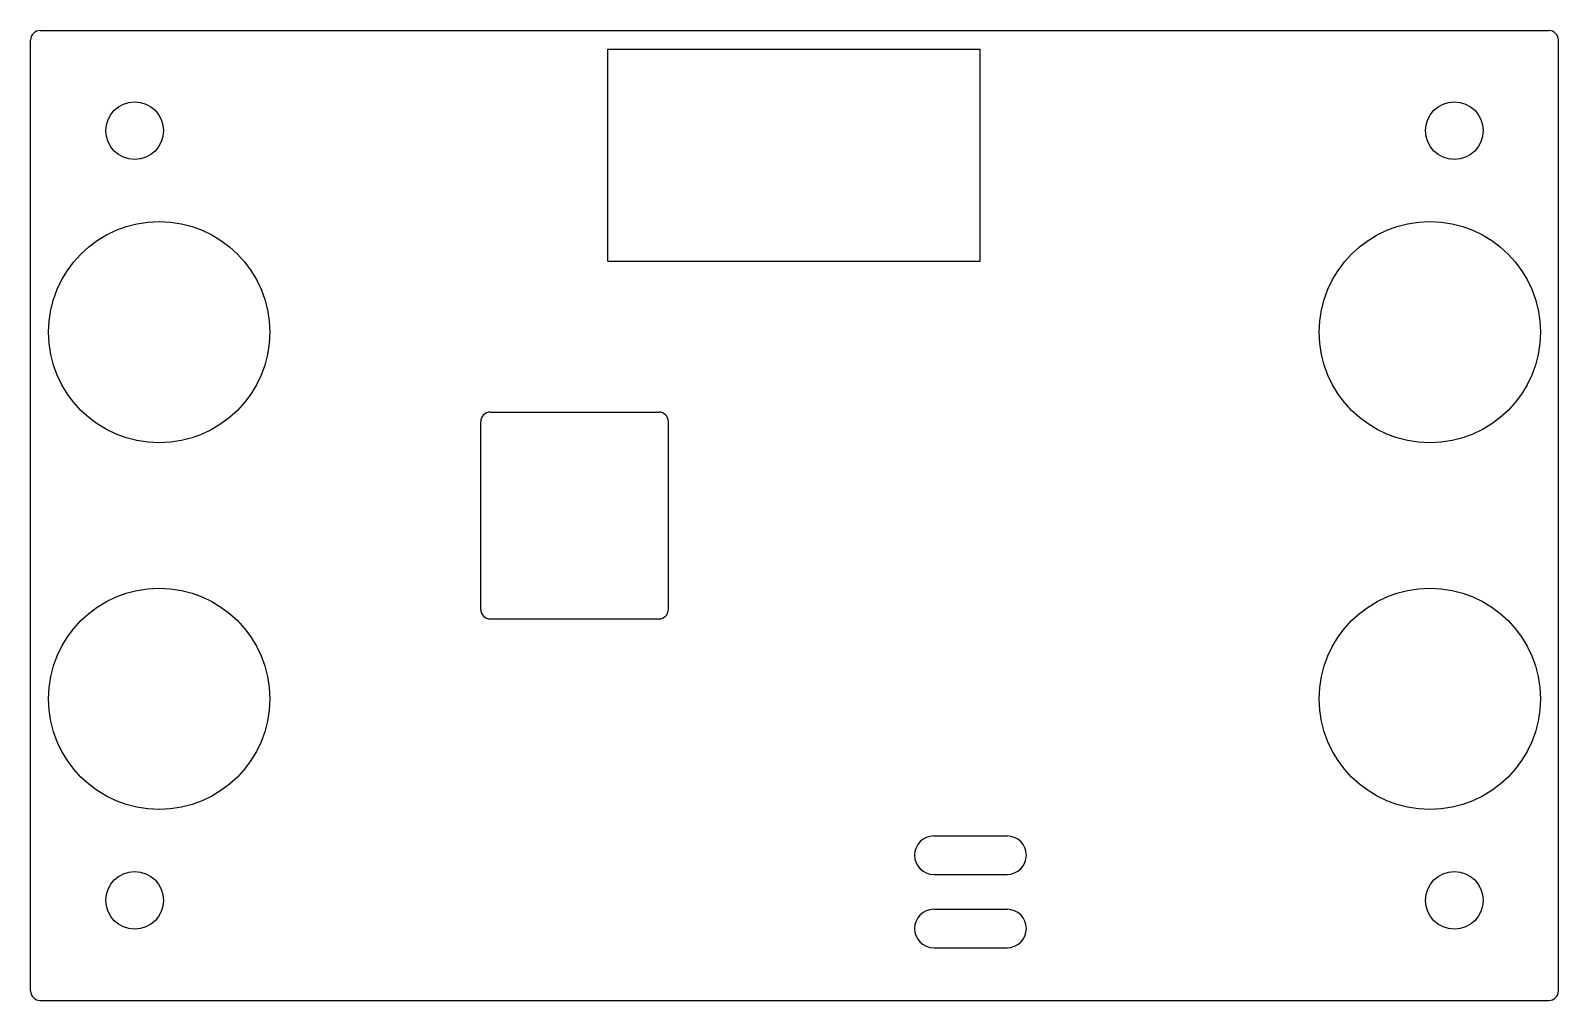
# Model space of a CAD drawing. Extents: x 104.4 to 183.8, y -108.4 to -58.
import ezdxf

# ---------------------------------------------------------------- set-up
doc = ezdxf.new("R2010")
doc.units = 0
doc.header["$MEASUREMENT"] = 0
doc.layers.get('0').update_dxf_attribs({"linetype": 'CONTINUOUS'})
doc.layers.add('BLACK', color=7, linetype='CONTINUOUS')

msp = doc.modelspace()

# ---------------------------------------------------------------- linework, layer by layer
at = {"linetype": 'ByBlock'}
for p, q in [((134.442, -69.96), (134.442, -58.96)), ((134.442, -58.96), (153.792, -58.96)), ((153.792, -69.96), (153.792, -58.96)), ((134.442, -69.96), (153.792, -69.96)), ((128.34, -77.81), (137.09, -77.81)), ((127.84, -88.06), (127.84, -78.31)), ((137.59, -88.06), (137.59, -78.31)), ((128.34, -88.56), (137.09, -88.56)), ((151.384, -99.838), (155.194, -99.838)), ((151.384, -101.838), (155.194, -101.838)), ((151.384, -103.648), (155.194, -103.648)), ((151.384, -105.648), (155.194, -105.648))]:
    msp.add_line(p, q, dxfattribs=at)
for centre, radius in [((109.855, -63.185), 1.5), ((178.435, -63.185), 1.5), ((111.125, -73.662), 5.75), ((177.165, -73.662), 5.75), ((111.125, -92.71), 5.75), ((177.165, -92.71), 5.75), ((109.855, -103.185), 1.5), ((178.435, -103.185), 1.5)]:
    msp.add_circle(centre, radius, dxfattribs=at)
for centre, radius, start, end in [((128.34, -78.31), 0.5, 90, 180), ((137.09, -78.31), 0.5, 0, 90), ((128.34, -88.06), 0.5, 180, 270), ((137.09, -88.06), 0.5, 270, 0), ((151.384, -100.838), 1, 90, 270), ((155.194, -100.838), 1, 270, 90), ((151.384, -104.648), 1, 90, 270), ((155.194, -104.648), 1, 270, 90)]:
    msp.add_arc(centre, radius, start, end, dxfattribs=at)
at = {"layer": 'BLACK'}
for p, q in [((104.445, -107.885), (104.445, -58.485)), ((104.945, -57.985), (183.345, -57.985)), ((183.845, -107.885), (183.845, -58.485)), ((104.945, -108.385), (183.345, -108.385))]:
    msp.add_line(p, q, dxfattribs=at)
for centre, start, end in [((104.945, -58.485), 90, 180), ((183.345, -58.485), 0, 90), ((104.945, -107.885), 180, 270), ((183.345, -107.885), 270, 0)]:
    msp.add_arc(centre, 0.5, start, end, dxfattribs=at)

doc.saveas('drawing.dxf')
